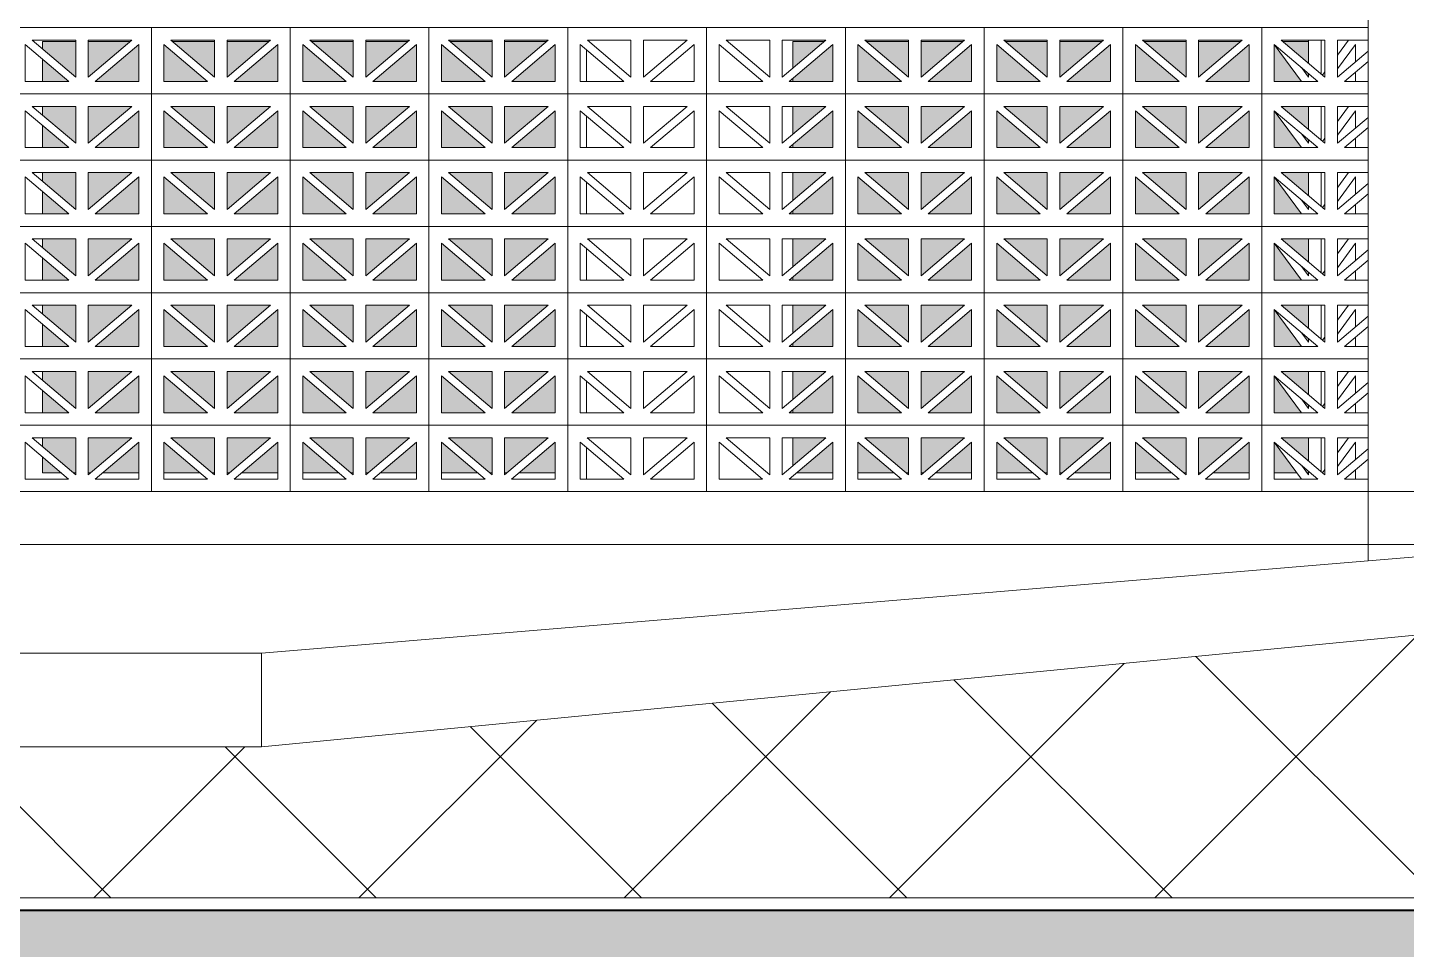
# Model space of a CAD drawing. Header units: millimetres. Extents: x -35517 to 139323, y -3702 to 5999.
# Drawn here: x 117608 to 119813, y -732 to 742 of the extents above; entities that cross this region are included whole.
import ezdxf

# ---------------------------------------------------------------- set-up
doc = ezdxf.new("R2010")
doc.units = ezdxf.units.MM
for name, color, linetype, lineweight in [('A-DETL-GENF', 92, 'Continuous', 5), ('A-DETL-THIN', 151, 'Continuous', 5), ('A-FLOR', 192, 'Continuous', 9), ('A-FLOR-LEVL', 51, 'Continuous', 5), ('A-GLAZ', 151, 'Continuous', 5), ('A-GLAZ-CURT', 52, 'Continuous', 5), ('A-WALL', 113, 'Continuous', 9), ('C-TOPO', 7, 'Continuous', 5), ('S-COLS', 52, 'Continuous', 5)]:
    doc.layers.add(name, color=color, linetype=linetype, lineweight=lineweight)

# ---------------------------------------------------------------- blocks, each defined once
blk = doc.blocks.new('M_Concrete-Rectangular-Column - 200 x 300m-1407141-GENERAL EAST ELEVATION')
at = {"layer": 'S-COLS'}
blk.add_line((11175.7, 2380), (11175.7, -110.8), dxfattribs=at)
blk = doc.blocks.new('The BREEZEBLOCK Family1 - The BREEZEBLOCK Family1-V501-GENERAL EAST ELEVATION')
at = {"layer": 'A-GLAZ-CURT'}
for p, q in [((7897.7, 106), (7897.7, 0)), ((8119.7, 106), (7897.7, 106)), ((8119.7, 0), (8119.7, 106)), ((7917.7, 20), (7917.7, 79.1)), ((7917.7, 79.1), (7987.4, 20)), ((7928.9, 86), (7998.7, 86)), ((7998.7, 26.9), (7928.9, 86)), ((7998.7, 86), (7998.7, 26.9)), ((8018.7, 26.9), (8018.7, 86)), ((8018.7, 86), (8088.4, 86)), ((8088.4, 86), (8018.7, 26.9)), ((8029.9, 20), (8099.7, 79.1)), ((8099.7, 79.1), (8099.7, 20)), ((7987.4, 20), (7917.7, 20)), ((8099.7, 20), (8029.9, 20))]:
    blk.add_line(p, q, dxfattribs=at)
blk = doc.blocks.new('The BREEZEBLOCK Family1 - The BREEZEBLOCK Family1-V462-GENERAL EAST ELEVATION')
at = {"layer": 'A-GLAZ-CURT'}
for p, q in [((-1745.2, 424), (-1745.2, 318)), ((-1523.2, 424), (-1745.2, 424)), ((-1523.2, 318), (-1523.2, 424)), ((-1725.2, 338), (-1725.2, 397.1)), ((-1725.2, 397.1), (-1655.4, 338)), ((-1713.9, 404), (-1644.2, 404)), ((-1644.2, 344.9), (-1713.9, 404)), ((-1644.2, 404), (-1644.2, 344.9)), ((-1624.2, 344.9), (-1624.2, 404)), ((-1624.2, 404), (-1554.4, 404)), ((-1554.4, 404), (-1624.2, 344.9)), ((-1612.9, 338), (-1543.2, 397.1)), ((-1543.2, 397.1), (-1543.2, 338)), ((-1655.4, 338), (-1725.2, 338)), ((-1543.2, 338), (-1612.9, 338)), ((-1745.2, 318), (-1523.2, 318))]:
    blk.add_line(p, q, dxfattribs=at)
blk = doc.blocks.new('The BREEZEBLOCK Family1 - The BREEZEBLOCK Family1-V506-GENERAL EAST ELEVATION')
at = {"layer": 'A-GLAZ-CURT'}
for p, q in [((11005.7, 106), (11005.7, 0)), ((11175.7, 106), (11005.7, 106)), ((11025.7, 20), (11025.7, 79.1)), ((11025.7, 79.1), (11095.4, 20)), ((11036.9, 86), (11106.7, 86)), ((11106.7, 26.9), (11036.9, 86)), ((11106.7, 86), (11106.7, 26.9)), ((11126.7, 26.9), (11126.7, 86)), ((11126.7, 86), (11175.7, 86)), ((11175.7, 68.4), (11126.7, 26.9)), ((11137.9, 20), (11175.7, 52)), ((11095.4, 20), (11025.7, 20)), ((11175.7, 20), (11137.9, 20))]:
    blk.add_line(p, q, dxfattribs=at)
blk = doc.blocks.new('The BREEZEBLOCK Family1 - The BREEZEBLOCK Family1-V507-GENERAL EAST ELEVATION')
at = {"layer": 'A-GLAZ-CURT'}
for p, q in [((11005.7, 212), (11005.7, 106)), ((11175.7, 212), (11005.7, 212)), ((11025.7, 126), (11025.7, 185.1)), ((11025.7, 185.1), (11095.4, 126)), ((11036.9, 192), (11106.7, 192)), ((11106.7, 132.9), (11036.9, 192)), ((11106.7, 192), (11106.7, 132.9)), ((11126.7, 132.9), (11126.7, 192)), ((11126.7, 192), (11175.7, 192)), ((11175.7, 174.4), (11126.7, 132.9)), ((11137.9, 126), (11175.7, 158)), ((11095.4, 126), (11025.7, 126)), ((11175.7, 126), (11137.9, 126)), ((11005.7, 106), (11175.7, 106))]:
    blk.add_line(p, q, dxfattribs=at)
blk = doc.blocks.new('The BREEZEBLOCK Family1 - The BREEZEBLOCK Family1-1267696-GENERAL EAST ELEVATION')
at = {"layer": 'A-GLAZ-CURT'}
for p, q in [((11025.7, 79.1), (11069.4, 20)), ((11080.7, 86), (11080.7, 48.9)), ((11100.7, 32), (11100.7, 86)), ((11144.4, 86), (11126.7, 62)), ((11126.7, 39.9), (11155.7, 79.1)), ((11155.7, 79.1), (11155.7, 51.5)), ((11080.7, 26.9), (11069.5, 42)), ((11080.7, 32.5), (11080.7, 26.9)), ((11106.7, 35), (11103, 30)), ((11155.7, 35), (11155.7, 20))]:
    blk.add_line(p, q, dxfattribs=at)
blk = doc.blocks.new('The BREEZEBLOCK Family1 - The BREEZEBLOCK Family1-V509-GENERAL EAST ELEVATION')
at = {"layer": 'A-GLAZ-CURT'}
for p, q in [((11080.7, 510), (11080.7, 472.9)), ((11100.7, 456), (11100.7, 510)), ((11144.4, 510), (11127.2, 486.7)), ((11025.7, 503.1), (11069.4, 444)), ((11126.7, 463.9), (11155.7, 503.1)), ((11155.7, 503.1), (11155.7, 475.5)), ((11080.7, 450.9), (11069.5, 466)), ((11080.7, 456.5), (11080.7, 450.9)), ((11106.7, 459), (11103, 454)), ((11155.7, 459), (11155.7, 444))]:
    blk.add_line(p, q, dxfattribs=at)
blk = doc.blocks.new('W-01 900x2380 - 900-1479078-GENERAL EAST ELEVATION')
at = {"layer": 'A-GLAZ'}
h = blk.add_hatch(color=256, dxfattribs=at)
h.paths.add_polyline_path([(10261.7, 30), (10319.7, 30), (10319.7, 79.1), (10263.2, 31.3)])
h.paths.add_polyline_path([(10591.7, 30), (10639.6, 30), (10581.7, 79.1), (10581.7, 30)])
h.paths.add_polyline_path([(10530.4, 30), (10541.7, 30), (10541.7, 79.1), (10483.7, 30)])
h.paths.add_polyline_path([(10659, 30), (10662.7, 30), (10662.7, 86), (10592.9, 86), (10651.4, 36.4)])
h.paths.add_polyline_path([(10752.4, 30), (10763.7, 30), (10762.8, 78.4), (10705.7, 30)])
h.paths.add_polyline_path([(10686.4, 30), (10752.4, 86), (10682.7, 86), (10682.7, 30)])
h.paths.add_polyline_path([(11080.7, 30), (11080.7, 32.5), (11069.5, 42), (11078.4, 30)])
h.paths.add_polyline_path([(10359.7, 30), (10417.6, 30), (10359.7, 79.1)])
h.paths.add_polyline_path([(10803.7, 30), (10861.6, 30), (10803.7, 79.1)])
h.paths.add_polyline_path([(11062, 30), (11025.7, 79.1), (11025.7, 30), (11036.9, 30)])
h.paths.add_polyline_path([(10437, 30), (10440.7, 30), (10440.7, 86), (10370.9, 86), (10429.4, 36.4)])
h.paths.add_polyline_path([(10884.7, 30), (10884.7, 86), (10814.9, 86), (10881, 30)])
h.paths.add_polyline_path([(10904.7, 30), (10908.4, 30), (10974.4, 86), (10904.7, 86)])
h.paths.add_polyline_path([(10974.4, 30), (10985.7, 30), (10985.7, 79.1), (10927.7, 30)])
h.paths.add_polyline_path([(10460.7, 30), (10464.4, 30), (10530.4, 86), (10460.7, 86)])
h.paths.add_polyline_path([(10255.7, 41.3), (10308.4, 86), (10255.7, 86), (10255.7, 52.5)])
h.paths.add_polyline_path([(11080.7, 48.9), (11080.7, 86), (11036.9, 86), (11069.4, 58.5)])
h.paths.add_polyline_path([(10530.4, 126), (10541.7, 126), (10541.7, 185.1), (10471.9, 126)])
h.paths.add_polyline_path([(10974.4, 126), (10985.7, 126), (10985.7, 185.1), (10915.9, 126)])
h.paths.add_polyline_path([(10272.6, 126), (10319.7, 126), (10319.7, 185.1), (10255.7, 130.9), (10255.7, 126)])
h.paths.add_polyline_path([(10651.4, 126), (10581.7, 185.1), (10581.7, 126), (10612, 126)])
h.paths.add_polyline_path([(10763.7, 126), (10762.8, 184.4), (10693.9, 126), (10762.8, 126)])
h.paths.add_polyline_path([(10873.4, 126), (10803.7, 185.1), (10803.7, 126), (10838.2, 126)])
h.paths.add_polyline_path([(11025.7, 126), (11069.4, 126), (11025.7, 185.1)])
h.paths.add_polyline_path([(10429.4, 126), (10359.7, 185.1), (10359.7, 126), (10385.7, 126)])
h.paths.add_polyline_path([(10460.7, 132.9), (10530.4, 192), (10460.7, 192), (10460.7, 145.1)])
h.paths.add_polyline_path([(10440.7, 132.9), (10440.7, 192), (10370.9, 192), (10429.4, 142.4)])
h.paths.add_polyline_path([(10662.7, 132.9), (10662.7, 192), (10592.9, 192), (10651.4, 142.4)])
h.paths.add_polyline_path([(10904.7, 132.9), (10974.4, 192), (10904.7, 192), (10904.7, 145.1)])
h.paths.add_polyline_path([(10682.7, 132.9), (10752.4, 192), (10682.7, 192), (10682.7, 145.1)])
h.paths.add_polyline_path([(10884.7, 132.9), (10884.7, 192), (10814.9, 192), (10873.4, 142.4)])
h.paths.add_polyline_path([(11080.7, 132.9), (11080.7, 138.5), (11069.5, 148)])
h.paths.add_polyline_path([(10255.7, 147.3), (10308.4, 192), (10255.7, 192), (10255.7, 149)])
h.paths.add_polyline_path([(11080.7, 154.9), (11080.7, 192), (11036.9, 192), (11069.4, 164.5)])
h.paths.add_polyline_path([(10385.7, 232), (10429.4, 232), (10359.7, 291.1), (10359.7, 232), (10370.9, 232)])
h.paths.add_polyline_path([(10592.9, 232), (10651.4, 232), (10581.7, 291.1), (10581.7, 232)])
h.paths.add_polyline_path([(10762.8, 232), (10763.7, 232), (10762.8, 290.4), (10693.9, 232), (10752.4, 232)])
h.paths.add_polyline_path([(10814.9, 232), (10873.4, 232), (10803.7, 291.1), (10803.7, 232)])
h.paths.add_polyline_path([(10541.7, 232), (10541.7, 291.1), (10471.9, 232), (10536.6, 232)])
h.paths.add_polyline_path([(11069.4, 232), (11025.7, 291.1), (11025.7, 232), (11064.5, 232)])
h.paths.add_polyline_path([(10985.7, 232), (10985.7, 291.1), (10915.9, 232), (10974.4, 232)])
h.paths.add_polyline_path([(10310.3, 232), (10319.7, 232), (10319.7, 291.1), (10255.7, 236.9), (10255.7, 232), (10308.4, 232)])
h.paths.add_polyline_path([(10682.7, 238.9), (10752.4, 298), (10682.7, 298), (10682.7, 251.1)])
h.paths.add_polyline_path([(10662.7, 238.9), (10662.7, 298), (10592.9, 298), (10651.4, 248.4)])
h.paths.add_polyline_path([(10460.7, 238.9), (10530.4, 298), (10460.7, 298), (10460.7, 251.1)])
h.paths.add_polyline_path([(10440.7, 238.9), (10440.7, 298), (10370.9, 298), (10429.4, 248.4)])
h.paths.add_polyline_path([(10904.7, 238.9), (10974.4, 298), (10904.7, 298), (10904.7, 251.1)])
h.paths.add_polyline_path([(10884.7, 238.9), (10884.7, 298), (10814.9, 298), (10873.4, 248.4)])
h.paths.add_polyline_path([(11080.7, 238.9), (11080.7, 244.5), (11069.5, 254)])
h.paths.add_polyline_path([(10255.7, 253.3), (10308.4, 298), (10255.7, 298), (10255.7, 293.7)])
h.paths.add_polyline_path([(11080.7, 260.9), (11080.7, 298), (11036.9, 298), (11069.4, 270.5)])
h.paths.add_polyline_path([(10541.7, 338), (10541.7, 397.1), (10471.9, 338), (10536.6, 338)])
h.paths.add_polyline_path([(11025.7, 338), (11069.4, 338), (11025.7, 397.1), (11025.7, 390.2)])
h.paths.add_polyline_path([(10370.9, 338), (10429.4, 338), (10359.7, 397.1), (10359.7, 338)])
h.paths.add_polyline_path([(10693.9, 338), (10763.7, 338), (10762.8, 396.4), (10702, 344.9)])
h.paths.add_polyline_path([(10974.4, 338), (10985.7, 338), (10985.7, 397.1), (10915.9, 338)])
h.paths.add_polyline_path([(10651.4, 338), (10581.7, 397.1), (10581.7, 338), (10612, 338)])
h.paths.add_polyline_path([(10255.7, 338), (10319.7, 338), (10319.7, 397.1), (10255.7, 342.9)])
h.paths.add_polyline_path([(10873.4, 338), (10803.7, 397.1), (10803.7, 338), (10838.2, 338)])
h.paths.add_polyline_path([(10662.7, 344.9), (10662.7, 404), (10592.9, 404), (10651.4, 354.4)])
h.paths.add_polyline_path([(10460.7, 344.9), (10530.4, 404), (10460.7, 404), (10460.7, 357.1)])
h.paths.add_polyline_path([(10440.7, 344.9), (10440.7, 404), (10370.9, 404), (10429.4, 354.4)])
h.paths.add_polyline_path([(10884.7, 344.9), (10884.7, 404), (10814.9, 404), (10873.4, 354.4)])
h.paths.add_polyline_path([(10904.7, 344.9), (10974.4, 404), (10904.7, 404), (10904.7, 357.1)])
h.paths.add_polyline_path([(10682.7, 344.9), (10752.4, 404), (10682.7, 404), (10682.7, 357.1)])
h.paths.add_polyline_path([(11080.7, 344.9), (11080.7, 350.5), (11069.5, 360)])
h.paths.add_polyline_path([(10255.7, 359.3), (10308.4, 404), (10255.7, 404), (10255.7, 390.2)])
h.paths.add_polyline_path([(11080.7, 366.9), (11080.7, 404), (11036.9, 404), (11069.4, 376.5)])
h.paths.add_polyline_path([(10530.4, 444), (10541.7, 444), (10541.7, 503.1), (10471.9, 444)])
h.paths.add_polyline_path([(10261.3, 444), (10319.7, 444), (10319.7, 503.1), (10255.7, 448.9), (10255.7, 444)])
h.paths.add_polyline_path([(10762.8, 444), (10763.7, 444), (10762.8, 502.4), (10693.9, 444), (10752.4, 444)])
h.paths.add_polyline_path([(10592.9, 444), (10651.4, 444), (10581.7, 503.1), (10581.7, 444)])
h.paths.add_polyline_path([(10838.2, 444), (10873.4, 444), (10803.7, 503.1), (10803.7, 444), (10814.9, 444)])
h.paths.add_polyline_path([(11036.9, 444), (11069.4, 444), (11025.7, 503.1), (11025.7, 444)])
h.paths.add_polyline_path([(10974.4, 444), (10985.7, 444), (10985.7, 503.1), (10915.9, 444)])
h.paths.add_polyline_path([(10359.7, 444), (10429.4, 444), (10359.7, 503.1), (10359.7, 486.7)])
h.paths.add_polyline_path([(10904.7, 450.9), (10974.4, 510), (10904.7, 510), (10904.7, 463.1)])
h.paths.add_polyline_path([(10884.7, 450.9), (10884.7, 510), (10814.9, 510), (10873.4, 460.4)])
h.paths.add_polyline_path([(10440.7, 450.9), (10440.7, 510), (10370.9, 510), (10429.4, 460.4)])
h.paths.add_polyline_path([(10460.7, 450.9), (10530.4, 510), (10460.7, 510), (10460.7, 463.1)])
h.paths.add_polyline_path([(10682.7, 450.9), (10752.4, 510), (10682.7, 510), (10682.7, 463.1)])
h.paths.add_polyline_path([(10662.7, 450.9), (10662.7, 510), (10592.9, 510), (10651.4, 460.4)])
h.paths.add_polyline_path([(11080.7, 450.9), (11080.7, 456.5), (11069.5, 466)])
h.paths.add_polyline_path([(10255.7, 465.3), (10308.4, 510), (10255.7, 510), (10255.7, 486.7)])
h.paths.add_polyline_path([(11080.7, 472.9), (11080.7, 510), (11036.9, 510), (11069.4, 482.5)])
h.paths.add_polyline_path([(10359.7, 550), (10429.4, 550), (10359.7, 609.1), (10359.7, 583.2)])
h.paths.add_polyline_path([(10581.7, 550), (10651.4, 550), (10581.7, 609.1), (10581.7, 583.2)])
h.paths.add_polyline_path([(10255.7, 550), (10319.7, 550), (10319.7, 609.1), (10255.7, 554.9)])
h.paths.add_polyline_path([(11064.5, 550), (11069.4, 550), (11025.7, 609.1), (11025.7, 550), (11036.9, 550)])
h.paths.add_polyline_path([(10838.2, 550), (10873.4, 550), (10803.7, 609.1), (10803.7, 550), (10814.9, 550)])
h.paths.add_polyline_path([(10536.6, 550), (10541.7, 550), (10541.7, 609.1), (10471.9, 550), (10530.4, 550)])
h.paths.add_polyline_path([(10974.4, 550), (10985.7, 550), (10985.7, 609.1), (10915.9, 550)])
h.paths.add_polyline_path([(10762.8, 550), (10763.7, 550), (10762.8, 608.4), (10693.9, 550), (10752.4, 550)])
h.paths.add_polyline_path([(10460.7, 556.9), (10530.4, 616), (10460.7, 616), (10460.7, 569.1)])
h.paths.add_polyline_path([(10682.7, 556.9), (10752.4, 616), (10682.7, 616), (10682.7, 569.1)])
h.paths.add_polyline_path([(10884.7, 556.9), (10884.7, 616), (10814.9, 616), (10873.4, 566.4)])
h.paths.add_polyline_path([(10662.7, 556.9), (10662.7, 616), (10592.9, 616), (10651.4, 566.4)])
h.paths.add_polyline_path([(10904.7, 556.9), (10974.4, 616), (10904.7, 616), (10904.7, 569.1)])
h.paths.add_polyline_path([(11080.7, 556.9), (11080.7, 562.5), (11069.5, 572)])
h.paths.add_polyline_path([(10440.7, 556.9), (10440.7, 616), (10370.9, 616), (10429.4, 566.4)])
h.paths.add_polyline_path([(10255.7, 571.3), (10308.4, 616), (10255.7, 616), (10255.7, 583.2)])
h.paths.add_polyline_path([(11080.7, 578.9), (11080.7, 616), (11036.9, 616), (11075.6, 583.2)])
h.paths.add_polyline_path([(11025.7, 656), (11069.4, 656), (11025.7, 715.1), (11025.7, 679.7)])
h.paths.add_polyline_path([(10974.4, 656), (10985.7, 656), (10985.7, 715.1), (10915.9, 656)])
h.paths.add_polyline_path([(10651.4, 656), (10581.7, 715.1), (10581.7, 656), (10612, 656)])
h.paths.add_polyline_path([(10530.4, 656), (10541.7, 656), (10541.7, 715.1), (10471.9, 656)])
h.paths.add_polyline_path([(10873.4, 656), (10803.7, 715.1), (10803.7, 656), (10838.2, 656)])
h.paths.add_polyline_path([(10429.4, 656), (10359.7, 715.1), (10359.7, 656), (10385.7, 656)])
h.paths.add_polyline_path([(10693.9, 656), (10763.7, 656), (10762.8, 714.4), (10702, 662.9)])
h.paths.add_polyline_path([(10310.3, 656), (10319.7, 656), (10319.7, 715.1), (10255.7, 660.9), (10255.7, 656), (10308.4, 656)])
h.paths.add_polyline_path([(10662.7, 662.9), (10662.7, 720), (10595.3, 720), (10651.4, 672.4)])
h.paths.add_polyline_path([(10460.7, 662.9), (10528.1, 720), (10460.7, 720), (10460.7, 675.1)])
h.paths.add_polyline_path([(10682.7, 662.9), (10750.1, 720), (10682.7, 720), (10682.7, 675.1)])
h.paths.add_polyline_path([(10884.7, 662.9), (10884.7, 720), (10817.3, 720), (10873.4, 672.4)])
h.paths.add_polyline_path([(10904.7, 662.9), (10972.1, 720), (10904.7, 720), (10904.7, 675.1)])
h.paths.add_polyline_path([(10440.7, 662.9), (10440.7, 720), (10373.3, 720), (10429.4, 672.4)])
h.paths.add_polyline_path([(11080.7, 662.9), (11080.7, 668.5), (11069.5, 678)])
h.paths.add_polyline_path([(10255.7, 677.3), (10306.1, 720), (10255.7, 720), (10255.7, 679.7)])
h.paths.add_polyline_path([(11080.7, 684.9), (11080.7, 720), (11039.3, 720), (11064.5, 698.7)])
for p, q in [((10255.7, 720), (10255.7, 677.3)), ((10306.1, 720), (10255.7, 720)), ((10440.7, 720), (10373.3, 720)), ((10528.1, 720), (10461.2, 720)), ((10662.7, 720), (10595.3, 720)), ((10750.1, 720), (10682.7, 720)), ((10884.7, 720), (10817.3, 720)), ((10972.1, 720), (10904.7, 720)), ((11080.7, 720), (11039.3, 720)), ((10255.7, 660.9), (10255.7, 656)), ((10255.7, 616), (10255.7, 571.3)), ((10255.7, 554.9), (10255.7, 550)), ((10255.7, 510), (10255.7, 465.3)), ((10255.7, 448.9), (10255.7, 444)), ((10255.7, 404), (10255.7, 359.3)), ((10255.7, 342.9), (10255.7, 338)), ((10255.7, 298), (10255.7, 253.3)), ((10255.7, 236.9), (10255.7, 232)), ((10255.7, 192), (10255.7, 147.3)), ((10255.7, 130.9), (10255.7, 126)), ((10255.7, 86), (10255.7, 41.3)), ((10261.7, 30), (10319.7, 30)), ((10359.7, 30), (10417.6, 30)), ((10437, 30), (10440.7, 30)), ((10460.7, 30), (10464.4, 30)), ((10483.7, 30), (10541.7, 30)), ((10581.7, 30), (10639.6, 30)), ((10659, 30), (10662.7, 30)), ((10682.7, 30), (10686.4, 30)), ((10705.7, 30), (10762.8, 30)), ((10803.7, 30), (10861.6, 30)), ((10881, 30), (10884.7, 30)), ((10904.7, 30), (10908.4, 30)), ((10927.7, 30), (10985.7, 30)), ((11025.7, 30), (11062, 30)), ((11078.4, 30), (11080.7, 30))]:
    blk.add_line(p, q, dxfattribs=at)
blk = doc.blocks.new('W-01 750x2380 - 900-1424492-GENERAL EAST ELEVATION')
at = {"layer": 'A-GLAZ'}
h = blk.add_hatch(color=256, dxfattribs=at)
h.paths.add_polyline_path([(9716.5, 30), (9751.6, 30), (9693.7, 79.1), (9693.7, 30), (9707, 30)])
h.paths.add_polyline_path([(9798.4, 30), (9864.4, 86), (9794.7, 86), (9794.7, 30)])
h.paths.add_polyline_path([(9085.6, 30), (9055.7, 55.4), (9055.7, 30), (9068.9, 30)])
h.paths.add_polyline_path([(9774.7, 30), (9774.7, 86), (9704.9, 86), (9771, 30)])
h.paths.add_polyline_path([(9653.7, 30), (9653.7, 79.1), (9595.7, 30), (9643.7, 30)])
h.paths.add_polyline_path([(9105, 30), (9108.7, 30), (9108.7, 86), (9055.7, 86), (9055.7, 71.8), (9103.7, 31.1)])
h.paths.add_polyline_path([(9875.7, 30), (9875.7, 79.1), (9817.7, 30), (9865.7, 30)])
h.paths.add_polyline_path([(9128.7, 30), (9132.4, 30), (9198.4, 86), (9128.7, 86)])
h.paths.add_polyline_path([(9576.4, 30), (9642.4, 86), (9572.7, 86), (9572.7, 30)])
h.paths.add_polyline_path([(9151.7, 30), (9209.7, 30), (9209.7, 79.1), (9179.1, 53.3)])
h.paths.add_polyline_path([(9249.7, 30), (9307.6, 30), (9249.7, 79.1)])
h.paths.add_polyline_path([(9529.6, 30), (9471.7, 79.1), (9471.7, 30), (9482.9, 30)])
h.paths.add_polyline_path([(9552.7, 30), (9552.7, 86), (9482.9, 86), (9549, 30)])
h.paths.add_polyline_path([(9420.4, 30), (9431.7, 30), (9431.7, 79.1), (9373.7, 30), (9405.4, 30)])
h.paths.add_polyline_path([(9327, 30), (9330.7, 30), (9330, 86), (9260.9, 86), (9319.4, 36.4)])
h.paths.add_polyline_path([(9350.7, 30), (9354.4, 30), (9420.4, 86), (9350.7, 86)])
h.paths.add_polyline_path([(9482.9, 126), (9541.4, 126), (9471.7, 185.1), (9471.7, 126), (9480.8, 126)])
h.paths.add_polyline_path([(9857.9, 126), (9875.7, 126), (9875.7, 185.1), (9805.9, 126)])
h.paths.add_polyline_path([(9744.7, 126), (9763.4, 126), (9693.7, 185.1), (9693.7, 126), (9725.9, 126)])
h.paths.add_polyline_path([(9420.4, 126), (9431.7, 126), (9431.7, 185.1), (9361.9, 126), (9405.4, 126)])
h.paths.add_polyline_path([(9642.4, 126), (9653.7, 126), (9653.7, 185.1), (9583.9, 126), (9631.6, 126)])
h.paths.add_polyline_path([(9097.4, 126), (9055.7, 161.4), (9055.7, 126), (9067.2, 126)])
h.paths.add_polyline_path([(9139.9, 126), (9209.7, 126), (9209.7, 185.1), (9148, 132.9)])
h.paths.add_polyline_path([(9249.7, 126), (9319.4, 126), (9249.7, 185.1)])
h.paths.add_polyline_path([(9350.7, 132.9), (9420.4, 192), (9350.7, 192), (9350.7, 145.1)])
h.paths.add_polyline_path([(9794.7, 132.9), (9864.4, 192), (9794.7, 192), (9794.7, 145.1)])
h.paths.add_polyline_path([(9552.7, 132.9), (9552.7, 192), (9482.9, 192), (9541.4, 142.4)])
h.paths.add_polyline_path([(9774.7, 132.9), (9774.7, 192), (9704.9, 192), (9763.6, 142.3)])
h.paths.add_polyline_path([(9330.7, 132.9), (9330, 192), (9260.9, 192), (9330, 133.5)])
h.paths.add_polyline_path([(9572.7, 132.9), (9642.4, 192), (9572.7, 192), (9572.7, 145.1)])
h.paths.add_polyline_path([(9128.7, 132.9), (9198.4, 192), (9128.7, 192), (9128.7, 145.1)])
h.paths.add_polyline_path([(9108.7, 132.9), (9108.7, 192), (9055.7, 192), (9055.7, 177.8), (9103.7, 137.1)])
h.paths.add_polyline_path([(9864.4, 232), (9875.7, 232), (9875.7, 291.1), (9805.9, 232), (9857.9, 232)])
h.paths.add_polyline_path([(9361.9, 232), (9431.7, 232), (9431.7, 291.1), (9370, 238.9)])
h.paths.add_polyline_path([(9319.4, 232), (9249.7, 291.1), (9249.7, 232), (9260.9, 232)])
h.paths.add_polyline_path([(9097.4, 232), (9055.7, 267.4), (9055.7, 232), (9065.2, 232)])
h.paths.add_polyline_path([(9480.8, 232), (9541.4, 232), (9471.7, 291.1), (9471.7, 232)])
h.paths.add_polyline_path([(9198.4, 232), (9209.7, 232), (9209.7, 291.1), (9139.9, 232), (9179.1, 232)])
h.paths.add_polyline_path([(9693.7, 232), (9763.4, 232), (9693.7, 291.1)])
h.paths.add_polyline_path([(9653.7, 232), (9653.7, 291.1), (9583.9, 232), (9642.4, 232)])
h.paths.add_polyline_path([(9350.7, 238.9), (9420.4, 298), (9350.7, 298), (9350.7, 251.1)])
h.paths.add_polyline_path([(9794.7, 238.9), (9864.4, 298), (9794.7, 298), (9794.7, 245.5)])
h.paths.add_polyline_path([(9552.7, 238.9), (9552.7, 298), (9482.9, 298), (9541.4, 248.4)])
h.paths.add_polyline_path([(9108.7, 238.9), (9108.7, 298), (9055.7, 298), (9055.7, 283.8), (9103.7, 243.1)])
h.paths.add_polyline_path([(9128.7, 238.9), (9198.4, 298), (9128.7, 298), (9128.7, 251.1)])
h.paths.add_polyline_path([(9330.7, 238.9), (9330, 298), (9260.9, 298), (9330, 239.5)])
h.paths.add_polyline_path([(9572.7, 238.9), (9642.4, 298), (9572.7, 298), (9572.7, 251.1)])
h.paths.add_polyline_path([(9774.7, 238.9), (9774.7, 298), (9704.9, 298), (9773, 240.3)])
h.paths.add_polyline_path([(9820.1, 338), (9875.7, 338), (9875.7, 397.1), (9805.9, 338), (9810.7, 338)])
h.paths.add_polyline_path([(9249.7, 338), (9319.4, 338), (9249.7, 397.1), (9249.7, 371.9)])
h.paths.add_polyline_path([(9209.7, 338), (9209.7, 397.1), (9139.9, 338), (9198.4, 338)])
h.paths.add_polyline_path([(9361.9, 338), (9431.7, 338), (9431.7, 397.1), (9370, 344.9)])
h.paths.add_polyline_path([(9471.7, 338), (9541.4, 338), (9471.7, 397.1), (9471.7, 390.2)])
h.paths.add_polyline_path([(9583.9, 338), (9653.7, 338), (9653.7, 397.1), (9592, 344.9)])
h.paths.add_polyline_path([(9763.4, 338), (9693.7, 397.1), (9693.7, 338), (9707, 338)])
h.paths.add_polyline_path([(9097.4, 338), (9055.7, 373.4), (9055.7, 338), (9063.3, 338)])
h.paths.add_polyline_path([(9794.7, 344.9), (9864.4, 404), (9794.7, 404), (9794.7, 357.1)])
h.paths.add_polyline_path([(9350.7, 344.9), (9420.4, 404), (9350.7, 404), (9350.7, 357.1)])
h.paths.add_polyline_path([(9552.7, 344.9), (9552.7, 404), (9482.9, 404), (9541.4, 354.4)])
h.paths.add_polyline_path([(9330.7, 344.9), (9330, 404), (9260.9, 404), (9330, 345.5)])
h.paths.add_polyline_path([(9774.7, 344.9), (9774.7, 404), (9704.9, 404), (9763.4, 354.4)])
h.paths.add_polyline_path([(9128.7, 344.9), (9198.4, 404), (9128.7, 404), (9128.7, 357.1)])
h.paths.add_polyline_path([(9108.7, 344.9), (9108.7, 404), (9055.7, 404), (9055.7, 389.8), (9103.7, 349.1)])
h.paths.add_polyline_path([(9572.7, 344.9), (9642.4, 404), (9572.7, 404), (9572.7, 357.1)])
h.paths.add_polyline_path([(9209.7, 444), (9209.7, 503.1), (9139.9, 444), (9179.1, 444)])
h.paths.add_polyline_path([(9482.9, 444), (9541.4, 444), (9471.7, 503.1), (9471.7, 444), (9480.8, 444)])
h.paths.add_polyline_path([(9631.6, 444), (9653.7, 444), (9653.7, 503.1), (9583.9, 444)])
h.paths.add_polyline_path([(9763.4, 444), (9693.7, 503.1), (9693.7, 444), (9744.7, 444)])
h.paths.add_polyline_path([(9055.7, 444), (9097.4, 444), (9055.7, 479.4), (9055.7, 472)])
h.paths.add_polyline_path([(9805.9, 444), (9875.7, 444), (9875.7, 503.1), (9814, 450.9)])
h.paths.add_polyline_path([(9405.4, 444), (9431.7, 444), (9431.7, 503.1), (9361.9, 444)])
h.paths.add_polyline_path([(9249.7, 444), (9319.4, 444), (9249.7, 503.1), (9249.7, 477.9)])
h.paths.add_polyline_path([(9794.7, 450.9), (9864.4, 510), (9794.7, 510), (9794.7, 456.6)])
h.paths.add_polyline_path([(9552.7, 450.9), (9552.7, 510), (9482.9, 510), (9541.4, 460.4)])
h.paths.add_polyline_path([(9350.7, 450.9), (9420.4, 510), (9350.7, 510), (9350.7, 463.1)])
h.paths.add_polyline_path([(9108.7, 450.9), (9108.7, 510), (9055.7, 510), (9055.7, 495.8), (9103.7, 455.1)])
h.paths.add_polyline_path([(9330.7, 450.9), (9330, 510), (9260.9, 510), (9330, 451.5)])
h.paths.add_polyline_path([(9572.7, 450.9), (9642.4, 510), (9572.7, 510), (9572.7, 463.1)])
h.paths.add_polyline_path([(9128.7, 450.9), (9198.4, 510), (9128.7, 510), (9128.7, 463.1)])
h.paths.add_polyline_path([(9774.7, 450.9), (9774.7, 510), (9704.9, 510), (9773, 452.3)])
h.paths.add_polyline_path([(9431.7, 550), (9431.7, 609.1), (9361.9, 550), (9420.4, 550)])
h.paths.add_polyline_path([(9583.9, 550), (9653.7, 550), (9653.7, 609.1), (9592, 556.9)])
h.paths.add_polyline_path([(9805.9, 550), (9875.7, 550), (9875.7, 609.1), (9814, 556.9)])
h.paths.add_polyline_path([(9249.7, 550), (9319.4, 550), (9249.7, 609.1), (9249.7, 583.2)])
h.paths.add_polyline_path([(9471.7, 550), (9541.4, 550), (9471.7, 609.1), (9471.7, 583.2)])
h.paths.add_polyline_path([(9209.7, 550), (9209.7, 609.1), (9139.9, 550), (9198.4, 550)])
h.paths.add_polyline_path([(9693.7, 550), (9763.4, 550), (9693.7, 609.1), (9693.7, 583.2)])
h.paths.add_polyline_path([(9055.7, 550), (9097.4, 550), (9055.7, 585.4), (9055.7, 578)])
h.paths.add_polyline_path([(9350.7, 556.9), (9420.4, 616), (9350.7, 616), (9350.7, 569.1)])
h.paths.add_polyline_path([(9552.7, 556.9), (9552.7, 616), (9482.9, 616), (9541.4, 566.4)])
h.paths.add_polyline_path([(9794.7, 556.9), (9864.4, 616), (9794.7, 616), (9794.7, 559.1)])
h.paths.add_polyline_path([(9774.7, 556.9), (9774.7, 616), (9704.9, 616), (9772.1, 559.1)])
h.paths.add_polyline_path([(9572.7, 556.9), (9642.4, 616), (9572.7, 616), (9572.7, 569.1)])
h.paths.add_polyline_path([(9128.7, 556.9), (9198.4, 616), (9128.7, 616), (9128.7, 569.1)])
h.paths.add_polyline_path([(9108.7, 556.9), (9108.7, 616), (9055.7, 616), (9055.7, 601.8), (9103.7, 561.1)])
h.paths.add_polyline_path([(9330.7, 556.9), (9330, 616), (9260.9, 616), (9330, 557.5)])
h.paths.add_polyline_path([(9139.9, 656), (9209.7, 656), (9209.7, 715.1), (9148, 662.9)])
h.paths.add_polyline_path([(9704.9, 656), (9763.4, 656), (9693.7, 715.1), (9693.7, 656)])
h.paths.add_polyline_path([(9431.7, 656), (9431.7, 715.1), (9361.9, 656), (9420.4, 656)])
h.paths.add_polyline_path([(9249.7, 656), (9319.4, 656), (9249.7, 715.1), (9249.7, 679.7)])
h.paths.add_polyline_path([(9480.8, 656), (9541.4, 656), (9471.7, 715.1), (9471.7, 656)])
h.paths.add_polyline_path([(9857.9, 656), (9875.7, 656), (9875.7, 715.1), (9805.9, 656), (9839, 656)])
h.paths.add_polyline_path([(9583.9, 656), (9653.7, 656), (9653.7, 715.1), (9592, 662.9)])
h.paths.add_polyline_path([(9097.4, 656), (9055.7, 691.4), (9055.7, 656), (9057.4, 656)])
h.paths.add_polyline_path([(9350.7, 662.9), (9418.1, 720), (9350.7, 720), (9350.7, 675.1)])
h.paths.add_polyline_path([(9794.7, 662.9), (9862.1, 720), (9794.7, 720), (9794.7, 675.1)])
h.paths.add_polyline_path([(9552.7, 662.9), (9552.7, 720), (9485.3, 720), (9541.4, 672.4)])
h.paths.add_polyline_path([(9128.7, 662.9), (9196.1, 720), (9128.7, 720), (9128.7, 675.1)])
h.paths.add_polyline_path([(9572.7, 662.9), (9640.1, 720), (9572.7, 720), (9572.7, 675.1)])
h.paths.add_polyline_path([(9774.7, 662.9), (9774.7, 720), (9707.3, 720), (9763.4, 672.4)])
h.paths.add_polyline_path([(9108.7, 662.9), (9108.7, 720), (9055.7, 720), (9056.5, 707.1), (9103.7, 667.1)])
h.paths.add_polyline_path([(9330.7, 662.9), (9330, 720), (9263.3, 720), (9330, 663.5)])
for p, q in [((9055.7, 720), (9055.7, 707.8)), ((9108.7, 720), (9055.7, 720)), ((9196.1, 720), (9128.7, 720)), ((9330, 720), (9263.3, 720)), ((9418.1, 720), (9350.7, 720)), ((9552.7, 720), (9485.3, 720)), ((9640.1, 720), (9572.7, 720)), ((9774.7, 720), (9707.3, 720)), ((9862.1, 720), (9794.7, 720)), ((9055.7, 691.4), (9055.7, 656)), ((9055.7, 616), (9055.7, 601.8)), ((9055.7, 585.4), (9055.7, 550)), ((9055.7, 510), (9055.7, 495.8)), ((9055.7, 479.4), (9055.7, 444)), ((9055.7, 404), (9055.7, 390.2)), ((9055.7, 373.4), (9055.7, 338)), ((9055.7, 298), (9055.7, 283.8)), ((9055.7, 267.4), (9055.7, 232)), ((9055.7, 192), (9055.7, 177.8)), ((9055.7, 161.4), (9055.7, 126)), ((9055.7, 86), (9055.7, 71.8)), ((9055.7, 55.4), (9055.7, 30)), ((9055.7, 30), (9085.6, 30)), ((9105, 30), (9108.7, 30)), ((9128.7, 30), (9132.4, 30)), ((9151.7, 30), (9209.7, 30)), ((9249.7, 30), (9307.6, 30)), ((9327, 30), (9330, 30)), ((9350.7, 30), (9354.4, 30)), ((9373.7, 30), (9431.7, 30)), ((9471.7, 30), (9529.6, 30)), ((9549, 30), (9552.7, 30)), ((9572.7, 30), (9576.4, 30)), ((9595.7, 30), (9653.7, 30)), ((9693.7, 30), (9751.6, 30)), ((9771, 30), (9774.7, 30)), ((9794.7, 30), (9798.4, 30)), ((9817.7, 30), (9875.7, 30))]:
    blk.add_line(p, q, dxfattribs=at)
blk = doc.blocks.new('Ramp - Ramp-1357409-GENERAL EAST ELEVATION')
at = {"layer": 'A-FLOR-LEVL'}
for p, q in [((12075.7, -35.8), (9405.7, -258.3)), ((9405.7, -258.3), (7790.7, -258.3)), ((9405.7, -408.3), (9405.7, -258.3)), ((9405.7, -258.3), (9405.7, -408.3))]:
    blk.add_line(p, q, dxfattribs=at)

msp = doc.modelspace()

# ---------------------------------------------------------------- hatches: boundary and pattern name
at = {"layer": 'A-DETL-GENF'}
h = msp.add_hatch(dxfattribs=at)
h.set_pattern_fill('FP_138', style=0, pattern_type=2)
h.set_pattern_definition([(45, (149900.19, 31118.52), (0, 179.9997), [127.279, -127.279]), (45, (149930.19, 31088.52), (0, 179.9997), [127.279, -127.279]), (45, (149960.19, 31058.52), (0, 179.9997), [127.279, -127.279]), (315, (149990.19, 31058.52), (179.9997, 0), [127.279, -127.279]), (315, (150020.19, 31088.52), (179.9997, 0), [127.279, -127.279]), (315, (150050.19, 31118.52), (179.9997, 0), [127.279, -127.279])])
h.paths.add_polyline_path([(125888.9, -3702), (126274.1, -3701.1), (126658.8, -3699), (127042.7, -3695.6), (127425.6, -3690.8), (127807.4, -3684.6), (128187.8, -3677), (128566.6, -3667.9), (128943.7, -3657.2), (129318.8, -3644.9), (129691.7, -3631), (130062.3, -3615.3), (130430.3, -3597.8), (130795.5, -3578.6), (131157.8, -3557.4), (131516.9, -3534.3), (131872.6, -3509.2), (132224.8, -3482), (132573.2, -3452.8), (132917.7, -3421.4), (133257.9, -3387.8), (133593.9, -3351.9), (133925.2, -3313.8), (134251.8, -3273.2), (134573.4, -3230.3), (134889.9, -3184.8), (135201, -3136.9), (135506.5, -3086.3), (135806.3, -3033.2), (136100.1, -2977.3), (136387.8, -2918.7), (136669.1, -2857.3), (136943.8, -2793), (137211.8, -2725.9), (137472.8, -2655.8), (137726.7, -2582.7), (137973.2, -2506.5), (138212.1, -2427.2), (138443.3, -2344.7), (138666.5, -2259), (138881.6, -2170), (139088.3, -2077.7), (139286.4, -1982), (139323.2, -1962.8), (139323.2, -73.7), (135563.7, -338), (132313.4, -435.9), (130656, -545.7), (126050.7, -619.6), (122952.4, -670.4), (106443.6, -669.3), (100712.2, -606.5), (100712.2, -2836.5), (101308.6, -2850), (101998, -2868), (102689, -2888.5), (103383.4, -2911.2), (104083, -2936.1), (105026.5, -2972.3), (105985.9, -3011.7), (107213.7, -3065), (108739.1, -3133.7), (112299.8, -3295.4), (113784.9, -3360.2), (115191.4, -3419.2), (116322.4, -3464.6), (117674.1, -3516.3), (118727, -3554.5), (119810.8, -3591.2), (120547.7, -3614.2), (121294.4, -3635.3), (122049.2, -3654.4), (122810.5, -3670.8), (123576.7, -3684.2), (124346.2, -3694.1), (125117.5, -3700.2), (125503.2, -3701.7)])
h = msp.add_hatch(dxfattribs=at)
h.set_pattern_fill('FP_139', style=0, pattern_type=2)
h.set_pattern_definition([(45, (121757.8, 0), (-212.132, 212.132), []), (135, (121757.8, 0), (-212.132, -212.132), [])])
h.paths.add_polyline_path([(122136.9, -650), (122136.9, -150), (120651.9, -150), (117981.9, -408.3), (116378.9, -408.3), (116378.9, -650), (121827.6, -650)])

# ---------------------------------------------------------------- linework, layer by layer
at = {"layer": 'A-DETL-THIN'}
for p, q in [((120651.9, -150), (117981.9, -408.3)), ((117981.9, -408.3), (116378.9, -408.3)), ((116378.9, -650), (122136.9, -650)), ((118761.7, -670.4), (106539.1, -670.4)), ((122150.8, -670.4), (118761.7, -670.4))]:
    msp.add_line(p, q, dxfattribs=at)
at = {"layer": 'A-FLOR'}
msp.add_line((116378.9, 0), (122136.9, 0), dxfattribs=at)
at = {"layer": 'A-WALL'}
for p, q in [((118501.9, 706.6), (118501.9, 656)), ((118501.9, 600.6), (118501.9, 550)), ((118501.9, 494.6), (118501.9, 444)), ((118501.9, 388.6), (118501.9, 338)), ((118501.9, 282.6), (118501.9, 232)), ((118501.9, 176.6), (118501.9, 126)), ((118501.9, 70.6), (118501.9, 20)), ((120061.9, -85), (116378.9, -85))]:
    msp.add_line(p, q, dxfattribs=at)
at = {"layer": 'C-TOPO'}
for p, q in [((118224.6, -650), (122136.9, -650.6)), ((118224.7, -650), (122136.9, -650.6)), ((116929.2, -669), (117660.7, -669)), ((117660.7, -669), (116929.2, -669)), ((117660.7, -669), (120908.9, -669)), ((120908.9, -669), (117660.7, -669))]:
    msp.add_line(p, q, dxfattribs=at)

# ---------------------------------------------------------------- block references
at = {"layer": 'A-FLOR-LEVL'}
msp.add_blockref('Ramp - Ramp-1357409-GENERAL EAST ELEVATION', (108576.2, 0), dxfattribs=at)
at = {"layer": 'A-GLAZ'}
for name in ['W-01 750x2380 - 900-1424492-GENERAL EAST ELEVATION', 'W-01 900x2380 - 900-1479078-GENERAL EAST ELEVATION']:
    msp.add_blockref(name, (108576.2, 0), dxfattribs=at)
at = {"layer": 'A-GLAZ-CURT'}
for name, p in [('The BREEZEBLOCK Family1 - The BREEZEBLOCK Family1-V462-GENERAL EAST ELEVATION', (119329.1, 318)), ('The BREEZEBLOCK Family1 - The BREEZEBLOCK Family1-V462-GENERAL EAST ELEVATION', (119551.1, 318)), ('The BREEZEBLOCK Family1 - The BREEZEBLOCK Family1-V462-GENERAL EAST ELEVATION', (119773.1, 318)), ('The BREEZEBLOCK Family1 - The BREEZEBLOCK Family1-V462-GENERAL EAST ELEVATION', (119995.1, 318)), ('The BREEZEBLOCK Family1 - The BREEZEBLOCK Family1-V462-GENERAL EAST ELEVATION', (120217.1, 318)), ('The BREEZEBLOCK Family1 - The BREEZEBLOCK Family1-V462-GENERAL EAST ELEVATION', (120439.1, 318)), ('The BREEZEBLOCK Family1 - The BREEZEBLOCK Family1-V462-GENERAL EAST ELEVATION', (120661.1, 318)), ('The BREEZEBLOCK Family1 - The BREEZEBLOCK Family1-V462-GENERAL EAST ELEVATION', (120883.1, 318)), ('The BREEZEBLOCK Family1 - The BREEZEBLOCK Family1-V462-GENERAL EAST ELEVATION', (121105.1, 318)), ('The BREEZEBLOCK Family1 - The BREEZEBLOCK Family1-V507-GENERAL EAST ELEVATION', (108576.2, 530)), ('The BREEZEBLOCK Family1 - The BREEZEBLOCK Family1-1267696-GENERAL EAST ELEVATION', (108576.2, 636)), ('The BREEZEBLOCK Family1 - The BREEZEBLOCK Family1-V462-GENERAL EAST ELEVATION', (119329.1, 212)), ('The BREEZEBLOCK Family1 - The BREEZEBLOCK Family1-V462-GENERAL EAST ELEVATION', (119551.1, 212)), ('The BREEZEBLOCK Family1 - The BREEZEBLOCK Family1-V462-GENERAL EAST ELEVATION', (119773.1, 212)), ('The BREEZEBLOCK Family1 - The BREEZEBLOCK Family1-V462-GENERAL EAST ELEVATION', (119995.1, 212)), ('The BREEZEBLOCK Family1 - The BREEZEBLOCK Family1-V462-GENERAL EAST ELEVATION', (120217.1, 212)), ('The BREEZEBLOCK Family1 - The BREEZEBLOCK Family1-V462-GENERAL EAST ELEVATION', (120439.1, 212)), ('The BREEZEBLOCK Family1 - The BREEZEBLOCK Family1-V462-GENERAL EAST ELEVATION', (120661.1, 212)), ('The BREEZEBLOCK Family1 - The BREEZEBLOCK Family1-V462-GENERAL EAST ELEVATION', (120883.1, 212)), ('The BREEZEBLOCK Family1 - The BREEZEBLOCK Family1-V462-GENERAL EAST ELEVATION', (121105.1, 212)), ('The BREEZEBLOCK Family1 - The BREEZEBLOCK Family1-V507-GENERAL EAST ELEVATION', (108576.2, 424)), ('The BREEZEBLOCK Family1 - The BREEZEBLOCK Family1-1267696-GENERAL EAST ELEVATION', (108576.2, 530)), ('The BREEZEBLOCK Family1 - The BREEZEBLOCK Family1-V462-GENERAL EAST ELEVATION', (119329.1, 106)), ('The BREEZEBLOCK Family1 - The BREEZEBLOCK Family1-V462-GENERAL EAST ELEVATION', (119551.1, 106)), ('The BREEZEBLOCK Family1 - The BREEZEBLOCK Family1-V462-GENERAL EAST ELEVATION', (119773.1, 106)), ('The BREEZEBLOCK Family1 - The BREEZEBLOCK Family1-V462-GENERAL EAST ELEVATION', (119995.1, 106)), ('The BREEZEBLOCK Family1 - The BREEZEBLOCK Family1-V462-GENERAL EAST ELEVATION', (120217.1, 106)), ('The BREEZEBLOCK Family1 - The BREEZEBLOCK Family1-V462-GENERAL EAST ELEVATION', (120439.1, 106)), ('The BREEZEBLOCK Family1 - The BREEZEBLOCK Family1-V462-GENERAL EAST ELEVATION', (120661.1, 106)), ('The BREEZEBLOCK Family1 - The BREEZEBLOCK Family1-V462-GENERAL EAST ELEVATION', (120883.1, 106)), ('The BREEZEBLOCK Family1 - The BREEZEBLOCK Family1-V462-GENERAL EAST ELEVATION', (121105.1, 106)), ('The BREEZEBLOCK Family1 - The BREEZEBLOCK Family1-V507-GENERAL EAST ELEVATION', (108576.2, 318)), ('The BREEZEBLOCK Family1 - The BREEZEBLOCK Family1-V509-GENERAL EAST ELEVATION', (108576.2, 0)), ('The BREEZEBLOCK Family1 - The BREEZEBLOCK Family1-V462-GENERAL EAST ELEVATION', (119329.1, 0)), ('The BREEZEBLOCK Family1 - The BREEZEBLOCK Family1-V462-GENERAL EAST ELEVATION', (119551.1, 0)), ('The BREEZEBLOCK Family1 - The BREEZEBLOCK Family1-V462-GENERAL EAST ELEVATION', (119773.1, 0)), ('The BREEZEBLOCK Family1 - The BREEZEBLOCK Family1-V462-GENERAL EAST ELEVATION', (119995.1, 0)), ('The BREEZEBLOCK Family1 - The BREEZEBLOCK Family1-V462-GENERAL EAST ELEVATION', (120217.1, 0)), ('The BREEZEBLOCK Family1 - The BREEZEBLOCK Family1-V462-GENERAL EAST ELEVATION', (120439.1, 0)), ('The BREEZEBLOCK Family1 - The BREEZEBLOCK Family1-V462-GENERAL EAST ELEVATION', (120661.1, 0)), ('The BREEZEBLOCK Family1 - The BREEZEBLOCK Family1-V462-GENERAL EAST ELEVATION', (120883.1, 0)), ('The BREEZEBLOCK Family1 - The BREEZEBLOCK Family1-V462-GENERAL EAST ELEVATION', (121105.1, 0)), ('The BREEZEBLOCK Family1 - The BREEZEBLOCK Family1-V507-GENERAL EAST ELEVATION', (108576.2, 212)), ('The BREEZEBLOCK Family1 - The BREEZEBLOCK Family1-1267696-GENERAL EAST ELEVATION', (108576.2, 318)), ('The BREEZEBLOCK Family1 - The BREEZEBLOCK Family1-V462-GENERAL EAST ELEVATION', (119329.1, -106)), ('The BREEZEBLOCK Family1 - The BREEZEBLOCK Family1-V462-GENERAL EAST ELEVATION', (119551.1, -106)), ('The BREEZEBLOCK Family1 - The BREEZEBLOCK Family1-V462-GENERAL EAST ELEVATION', (119773.1, -106)), ('The BREEZEBLOCK Family1 - The BREEZEBLOCK Family1-V462-GENERAL EAST ELEVATION', (119995.1, -106)), ('The BREEZEBLOCK Family1 - The BREEZEBLOCK Family1-V462-GENERAL EAST ELEVATION', (120217.1, -106)), ('The BREEZEBLOCK Family1 - The BREEZEBLOCK Family1-V462-GENERAL EAST ELEVATION', (120439.1, -106)), ('The BREEZEBLOCK Family1 - The BREEZEBLOCK Family1-V462-GENERAL EAST ELEVATION', (120661.1, -106)), ('The BREEZEBLOCK Family1 - The BREEZEBLOCK Family1-V462-GENERAL EAST ELEVATION', (120883.1, -106)), ('The BREEZEBLOCK Family1 - The BREEZEBLOCK Family1-V462-GENERAL EAST ELEVATION', (121105.1, -106)), ('The BREEZEBLOCK Family1 - The BREEZEBLOCK Family1-V507-GENERAL EAST ELEVATION', (108576.2, 106)), ('The BREEZEBLOCK Family1 - The BREEZEBLOCK Family1-1267696-GENERAL EAST ELEVATION', (108576.2, 212)), ('The BREEZEBLOCK Family1 - The BREEZEBLOCK Family1-V462-GENERAL EAST ELEVATION', (119329.1, -212)), ('The BREEZEBLOCK Family1 - The BREEZEBLOCK Family1-V462-GENERAL EAST ELEVATION', (119551.1, -212)), ('The BREEZEBLOCK Family1 - The BREEZEBLOCK Family1-V462-GENERAL EAST ELEVATION', (119773.1, -212)), ('The BREEZEBLOCK Family1 - The BREEZEBLOCK Family1-V462-GENERAL EAST ELEVATION', (119995.1, -212)), ('The BREEZEBLOCK Family1 - The BREEZEBLOCK Family1-V462-GENERAL EAST ELEVATION', (120217.1, -212)), ('The BREEZEBLOCK Family1 - The BREEZEBLOCK Family1-V462-GENERAL EAST ELEVATION', (120439.1, -212)), ('The BREEZEBLOCK Family1 - The BREEZEBLOCK Family1-V462-GENERAL EAST ELEVATION', (120661.1, -212)), ('The BREEZEBLOCK Family1 - The BREEZEBLOCK Family1-V462-GENERAL EAST ELEVATION', (120883.1, -212)), ('The BREEZEBLOCK Family1 - The BREEZEBLOCK Family1-V462-GENERAL EAST ELEVATION', (121105.1, -212)), ('The BREEZEBLOCK Family1 - The BREEZEBLOCK Family1-V507-GENERAL EAST ELEVATION', (108576.2, 0)), ('The BREEZEBLOCK Family1 - The BREEZEBLOCK Family1-1267696-GENERAL EAST ELEVATION', (108576.2, 106)), ('The BREEZEBLOCK Family1 - The BREEZEBLOCK Family1-V501-GENERAL EAST ELEVATION', (109686.2, 0)), ('The BREEZEBLOCK Family1 - The BREEZEBLOCK Family1-V501-GENERAL EAST ELEVATION', (109908.2, 0)), ('The BREEZEBLOCK Family1 - The BREEZEBLOCK Family1-V501-GENERAL EAST ELEVATION', (110130.2, 0)), ('The BREEZEBLOCK Family1 - The BREEZEBLOCK Family1-V501-GENERAL EAST ELEVATION', (110352.2, 0)), ('The BREEZEBLOCK Family1 - The BREEZEBLOCK Family1-V501-GENERAL EAST ELEVATION', (110574.2, 0)), ('The BREEZEBLOCK Family1 - The BREEZEBLOCK Family1-V501-GENERAL EAST ELEVATION', (110796.2, 0)), ('The BREEZEBLOCK Family1 - The BREEZEBLOCK Family1-V501-GENERAL EAST ELEVATION', (111018.2, 0)), ('The BREEZEBLOCK Family1 - The BREEZEBLOCK Family1-V501-GENERAL EAST ELEVATION', (111240.2, 0)), ('The BREEZEBLOCK Family1 - The BREEZEBLOCK Family1-V501-GENERAL EAST ELEVATION', (111462.2, 0)), ('The BREEZEBLOCK Family1 - The BREEZEBLOCK Family1-V506-GENERAL EAST ELEVATION', (108576.2, 0)), ('The BREEZEBLOCK Family1 - The BREEZEBLOCK Family1-1267696-GENERAL EAST ELEVATION', (108576.2, 0))]:
    msp.add_blockref(name, p, dxfattribs=at)
at = {"layer": 'S-COLS'}
msp.add_blockref('M_Concrete-Rectangular-Column - 200 x 300m-1407141-GENERAL EAST ELEVATION', (108576.2, 0), dxfattribs=at)

doc.saveas('drawing.dxf')
